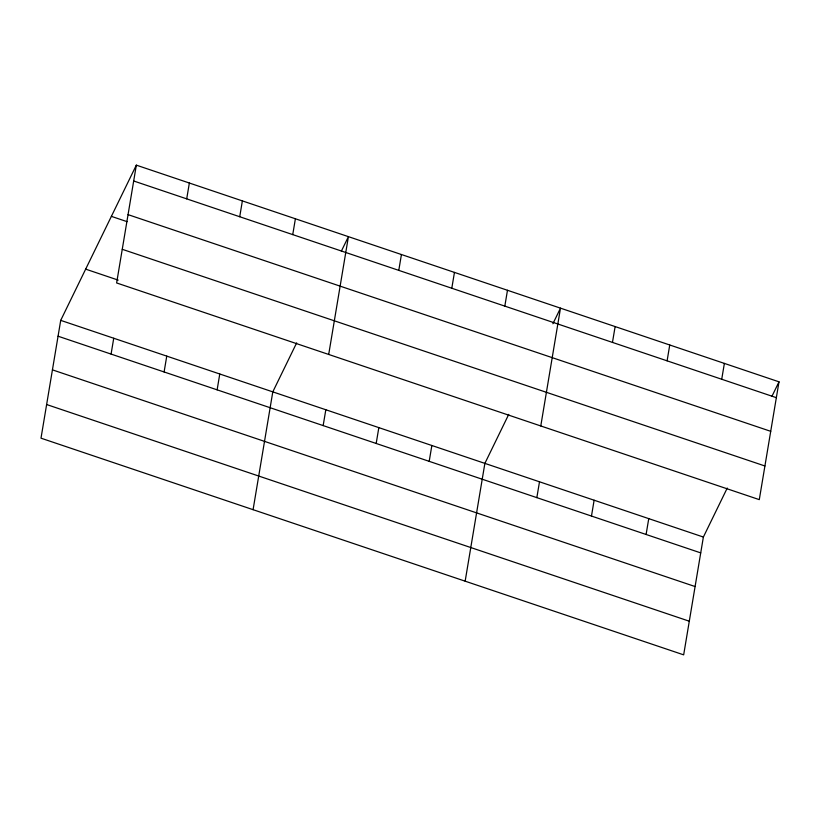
<?xml version="1.0" encoding="UTF-8"?>
<svg xmlns="http://www.w3.org/2000/svg" width="820" height="820" viewBox="0 0 820 820"><rect width="100%" height="100%" fill="white"/><g stroke="black" fill="none" stroke-linecap="round" stroke-linejoin="round"><path stroke-width="1.23" d="M136.335 165.148L116.624 282.951L759.289 499.636L779 381.823L136.335 165.148L60.711 320.364L41 438.177L683.665 654.852L703.375 537.049L727.248 488.054M111.079 354.086L113.734 338.25M186.704 198.86L189.358 183.024M164.102 371.962L166.757 356.126M239.727 216.736L242.371 200.9M217.126 389.838L219.77 374.002M292.74 234.612L295.395 218.776M253.083 509.681L272.793 391.878L296.666 342.873M328.697 354.455L348.418 236.652L341.366 251.125M323.162 425.59L325.817 409.754M398.786 270.364L401.431 254.528M376.185 443.466L378.83 427.63M451.799 288.25L454.454 272.404M429.198 461.342L431.853 445.506M504.823 306.127L507.477 290.28M465.155 581.185L484.876 463.382L508.738 414.387M540.78 425.959L560.49 308.156L552.895 323.746M536.844 497.637L539.499 481.801M612.468 342.411L615.123 326.575M591.476 516.057L594.121 500.22M667.101 360.831L669.745 344.994M646.098 534.476L648.753 518.63M721.723 379.25L724.378 363.414M771.948 396.306L779 381.823M133.68 180.984L776.345 397.669M128.053 214.635L770.718 431.32M111.376 216.367L127.049 221.646M122.252 249.3L764.916 465.985M85.669 269.144L118.203 280.112M60.711 320.364L703.375 537.049M58.066 336.21L700.721 552.895M52.429 369.861L695.093 586.546M46.627 404.526L689.292 621.211"/></g></svg>
